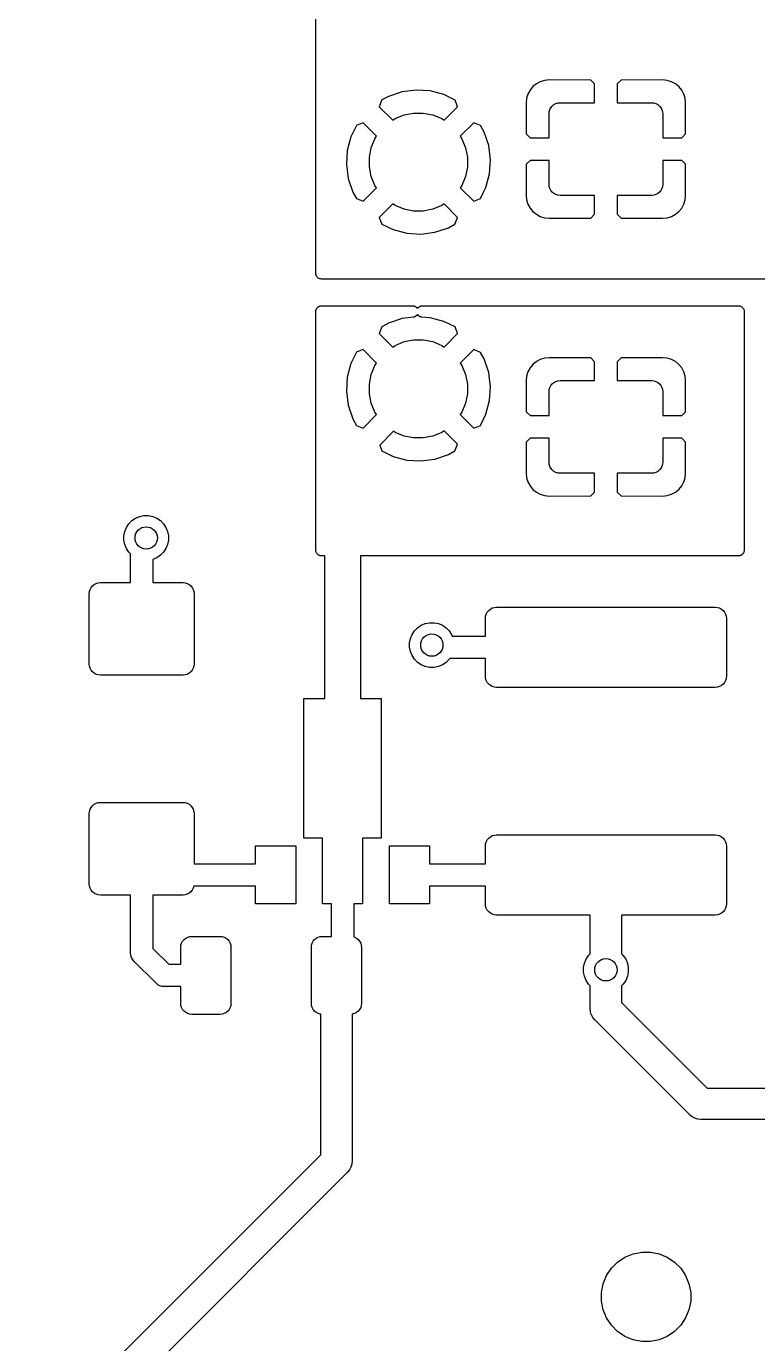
# Model space of a CAD drawing. Extents: x -3.6 to 94.4, y -84.3 to 13.7.
# Drawn here: x -3.49 to 12.9, y -62.25 to -32.74 of the extents above; entities that cross this region are included whole.
import ezdxf

# ---------------------------------------------------------------- set-up
doc = ezdxf.new("R2010")
doc.units = 0
doc.layers.add('BLACK', color=7, linetype='CONTINUOUS')

msp = doc.modelspace()

# ---------------------------------------------------------------- linework, layer by layer
at = {"layer": 'BLACK', "linetype": 'CONTINUOUS'}
for p, q in [((3, -38.273), (3, -22.727)), ((4.93166, -34.2068), (4.62977, -34.3096)), ((5.24565, -34.1651), (4.93166, -34.2068)), ((5.56174, -34.1856), (5.24565, -34.1651)), ((5.86778, -34.2673), (5.56174, -34.1856)), ((7.80057, -34.1664), (7.7534, -34.2547)), ((7.86405, -34.0891), (7.80057, -34.1664)), ((7.9414, -34.0256), (7.86405, -34.0891)), ((8.02966, -33.9784), (7.9414, -34.0256)), ((8.12541, -33.9494), (8.02966, -33.9784)), ((8.23105, -33.9389), (8.12541, -33.9494)), ((9.16148, -33.9418), (8.23105, -33.9389)), ((9.246, -34.0264), (9.16148, -33.9418)), ((9.246, -34.45), (9.246, -34.0264)), ((9.83852, -33.9418), (9.754, -34.0264)), ((9.754, -34.0264), (9.754, -34.45)), ((10.7689, -33.9389), (9.83852, -33.9418)), ((10.8746, -33.9493), (10.7689, -33.9389)), ((10.9703, -33.9784), (10.8746, -33.9493)), ((11.0586, -34.0256), (10.9703, -33.9784)), ((11.1359, -34.0891), (11.0586, -34.0256)), ((11.1994, -34.1664), (11.1359, -34.0891)), ((11.2466, -34.2547), (11.1994, -34.1664)), ((4.48184, -34.3886), (4.4215, -34.5423)), ((4.62977, -34.3096), (4.48184, -34.3886)), ((6.11905, -34.3909), (5.86778, -34.2673)), ((6.16045, -34.4963), (6.11905, -34.3909)), ((6.16048, -34.4964), (6.16045, -34.4963)), ((6.1785, -34.5423), (6.16048, -34.4964)), ((7.72435, -34.3504), (7.71395, -34.456)), ((7.71395, -34.456), (7.71678, -35.1489)), ((7.7534, -34.2547), (7.72435, -34.3504)), ((8.26713, -34.5611), (8.29822, -34.5232)), ((8.29822, -34.5232), (8.33611, -34.4921)), ((8.33611, -34.4921), (8.37933, -34.469)), ((8.37933, -34.469), (8.42623, -34.4548)), ((8.42623, -34.4548), (8.475, -34.45)), ((8.475, -34.45), (9.246, -34.45)), ((9.754, -34.45), (10.525, -34.45)), ((10.525, -34.45), (10.5738, -34.4548)), ((10.5738, -34.4548), (10.6207, -34.469)), ((10.6207, -34.469), (10.6639, -34.4921)), ((10.6639, -34.4921), (10.7018, -34.5232)), ((10.7018, -34.5232), (10.7329, -34.5611)), ((11.2756, -34.3504), (11.2466, -34.2547)), ((11.286, -34.456), (11.2756, -34.3504)), ((11.2832, -35.1489), (11.286, -34.456)), ((4.4215, -34.5423), (4.72228, -34.8431)), ((4.72228, -34.8431), (4.77895, -34.8052)), ((4.77895, -34.8052), (4.97914, -34.7223)), ((4.97914, -34.7223), (5.19166, -34.68)), ((5.19166, -34.68), (5.40834, -34.68)), ((5.40834, -34.68), (5.62086, -34.7223)), ((5.62086, -34.7223), (5.82104, -34.8052)), ((5.82104, -34.8052), (5.87772, -34.8431)), ((5.87772, -34.8431), (6.1785, -34.5423)), ((8.225, -34.7), (8.2298, -34.6512)), ((8.225, -35.2335), (8.225, -34.7)), ((8.2298, -34.6512), (8.24403, -34.6043)), ((8.24403, -34.6043), (8.26713, -34.5611)), ((10.7329, -34.5611), (10.756, -34.6043)), ((10.756, -34.6043), (10.7702, -34.6512)), ((10.7702, -34.6512), (10.775, -34.7)), ((10.775, -34.7), (10.775, -35.2335)), ((3.91089, -34.961), (3.78726, -35.2122)), ((4.06229, -34.9015), (3.91089, -34.961)), ((4.36306, -35.2023), (4.06229, -34.9015)), ((6.53771, -34.9015), (6.23693, -35.2023)), ((6.69138, -34.9618), (6.53771, -34.9015)), ((6.77045, -35.1098), (6.69138, -34.9618)), ((6.87323, -35.4117), (6.77045, -35.1098)), ((3.78726, -35.2122), (3.70556, -35.5183)), ((4.24227, -35.4591), (4.32519, -35.259)), ((4.32519, -35.259), (4.36306, -35.2023)), ((6.23693, -35.2023), (6.27481, -35.259)), ((6.27481, -35.259), (6.35773, -35.4591)), ((6.91487, -35.7257), (6.87323, -35.4117)), ((7.71678, -35.1489), (7.80136, -35.2335)), ((7.80136, -35.2335), (8.225, -35.2335)), ((10.775, -35.2335), (11.1986, -35.2335)), ((11.1986, -35.2335), (11.2832, -35.1489)), ((3.70556, -35.5183), (3.68513, -35.8344)), ((4.2, -35.6717), (4.24227, -35.4591)), ((4.2, -35.8883), (4.2, -35.6717)), ((6.35773, -35.4591), (6.4, -35.6717)), ((6.4, -35.6717), (6.4, -35.8883)), ((3.68513, -35.8344), (3.72676, -36.1483)), ((4.24227, -36.1009), (4.2, -35.8883)), ((6.4, -35.8883), (6.35773, -36.1009)), ((6.89444, -36.0417), (6.91487, -35.7257)), ((7.71678, -35.8261), (7.71395, -36.519)), ((7.80136, -35.7415), (7.71678, -35.8261)), ((8.225, -35.7415), (7.80136, -35.7415)), ((8.225, -36.275), (8.225, -35.7415)), ((10.775, -35.7415), (10.775, -36.275)), ((11.1986, -35.7415), (10.775, -35.7415)), ((11.2832, -35.8261), (11.1986, -35.7415)), ((11.286, -36.519), (11.2832, -35.8261)), ((3.72676, -36.1483), (3.82955, -36.4502)), ((4.32519, -36.301), (4.24227, -36.1009)), ((6.35773, -36.1009), (6.27481, -36.301)), ((6.81274, -36.3478), (6.89444, -36.0417)), ((8.2298, -36.3238), (8.225, -36.275)), ((10.775, -36.275), (10.7702, -36.3238)), ((3.82955, -36.4502), (3.90862, -36.5982)), ((4.06229, -36.6585), (4.36306, -36.3577)), ((4.36306, -36.3577), (4.32519, -36.301)), ((6.27481, -36.301), (6.23693, -36.3577)), ((6.23693, -36.3577), (6.53771, -36.6585)), ((6.68911, -36.599), (6.75313, -36.4689)), ((6.75313, -36.4689), (6.81274, -36.3478)), ((7.71395, -36.519), (7.72435, -36.6246)), ((8.24403, -36.3707), (8.2298, -36.3238)), ((8.26713, -36.4139), (8.24403, -36.3707)), ((8.29822, -36.4518), (8.26713, -36.4139)), ((8.33611, -36.4829), (8.29822, -36.4518)), ((8.37933, -36.506), (8.33611, -36.4829)), ((8.42623, -36.5202), (8.37933, -36.506)), ((8.475, -36.525), (8.42623, -36.5202)), ((9.246, -36.525), (8.475, -36.525)), ((9.246, -36.9486), (9.246, -36.525)), ((10.525, -36.525), (9.754, -36.525)), ((9.754, -36.525), (9.754, -36.9486)), ((10.5738, -36.5202), (10.525, -36.525)), ((10.6207, -36.506), (10.5738, -36.5202)), ((10.6639, -36.4829), (10.6207, -36.506)), ((10.7018, -36.4518), (10.6639, -36.4829)), ((10.7329, -36.4139), (10.7018, -36.4518)), ((10.756, -36.3707), (10.7329, -36.4139)), ((10.7702, -36.3238), (10.756, -36.3707)), ((11.2756, -36.6246), (11.286, -36.519)), ((3.90862, -36.5982), (4.06229, -36.6585)), ((4.72228, -36.7169), (4.4215, -37.0177)), ((4.77895, -36.7548), (4.72228, -36.7169)), ((4.97914, -36.8377), (4.77895, -36.7548)), ((5.19166, -36.88), (4.97914, -36.8377)), ((5.40834, -36.88), (5.19166, -36.88)), ((5.62086, -36.8377), (5.40834, -36.88)), ((5.82104, -36.7548), (5.62086, -36.8377)), ((5.87772, -36.7169), (5.82104, -36.7548)), ((6.1785, -37.0177), (5.87772, -36.7169)), ((6.53771, -36.6585), (6.68911, -36.599)), ((7.72435, -36.6246), (7.7534, -36.7203)), ((7.7534, -36.7203), (7.80057, -36.8086)), ((7.80057, -36.8086), (7.86405, -36.8859)), ((7.86405, -36.8859), (7.9414, -36.9494)), ((11.0586, -36.9494), (11.1359, -36.8859)), ((11.1359, -36.8859), (11.1994, -36.8086)), ((11.1994, -36.8086), (11.2466, -36.7203)), ((11.2466, -36.7203), (11.2756, -36.6246)), ((4.4215, -37.0177), (4.48095, -37.1691)), ((4.48095, -37.1691), (4.73222, -37.2927)), ((5.97023, -37.2505), (6.11815, -37.1714)), ((6.11815, -37.1714), (6.1785, -37.0177)), ((7.9414, -36.9494), (8.02966, -36.9966)), ((8.02966, -36.9966), (8.12541, -37.0256)), ((8.12541, -37.0256), (8.23105, -37.0361)), ((8.23105, -37.0361), (9.16148, -37.0332)), ((9.16148, -37.0332), (9.246, -36.9486)), ((9.754, -36.9486), (9.83852, -37.0332)), ((9.83852, -37.0332), (10.7689, -37.0361)), ((10.7689, -37.0361), (10.8746, -37.0256)), ((10.8746, -37.0256), (10.9703, -36.9966)), ((10.9703, -36.9966), (11.0586, -36.9494)), ((4.73222, -37.2927), (5.03826, -37.3744)), ((5.03826, -37.3744), (5.35435, -37.3949)), ((5.35435, -37.3949), (5.66834, -37.3532)), ((5.66834, -37.3532), (5.97023, -37.2505)), ((3.00117, -38.2849), (3, -38.273)), ((3.00225, -38.2968), (3.00117, -38.2849)), ((3.00237, -38.2972), (3.00225, -38.2968)), ((3.00242, -38.2977), (3.00237, -38.2972)), ((3.00588, -38.3091), (3.00242, -38.2977)), ((3.00925, -38.3206), (3.00588, -38.3091)), ((3.00945, -38.321), (3.00925, -38.3206)), ((3.00958, -38.3214), (3.00945, -38.321)), ((3.01519, -38.3319), (3.00958, -38.3214)), ((3.02073, -38.3425), (3.01519, -38.3319)), ((3.02101, -38.3429), (3.02073, -38.3425)), ((3.02122, -38.3433), (3.02101, -38.3429)), ((3.02877, -38.3525), (3.02122, -38.3433)), ((3.03626, -38.3619), (3.02877, -38.3525)), ((3.0366, -38.3621), (3.03626, -38.3619)), ((3.03688, -38.3625), (3.0366, -38.3621)), ((3.04611, -38.3701), (3.03688, -38.3625)), ((3.05525, -38.3778), (3.04611, -38.3701)), ((3.05564, -38.378), (3.05525, -38.3778)), ((3.05598, -38.3783), (3.05564, -38.378)), ((3.06651, -38.384), (3.05598, -38.3783)), ((3.07697, -38.3897), (3.06651, -38.384)), ((3.07739, -38.3899), (3.07697, -38.3897)), ((3.07779, -38.3901), (3.07739, -38.3899)), ((3.0892, -38.3936), (3.07779, -38.3901)), ((3.10059, -38.3972), (3.0892, -38.3936)), ((3.10104, -38.3973), (3.10059, -38.3972)), ((3.10146, -38.3974), (3.10104, -38.3973)), ((3.11331, -38.3987), (3.10146, -38.3974)), ((3.12523, -38.4), (3.11331, -38.3987)), ((3.12608, -38.4), (3.12523, -38.4)), ((3.12611, -38.4), (3.12608, -38.4)), ((3.12614, -38.4), (3.12611, -38.4)), ((3.127, -38.4), (3.12614, -38.4)), ((23.273, -38.4), (3.127, -38.4)), ((3.00001, -39.1261), (3, -39.1261)), ((3, -39.1261), (3.00001, -39.1261)), ((3, -39.127), (3.00001, -39.1261)), ((3, -44.473), (3, -39.127)), ((3.00001, -39.1252), (3.00135, -39.1133)), ((3.00001, -39.1261), (3.00001, -39.1252)), ((3.00135, -39.1133), (3.00259, -39.1015)), ((3.00259, -39.1015), (3.00272, -39.101)), ((3.00272, -39.101), (3.00277, -39.1006)), ((3.00277, -39.1006), (3.00639, -39.0892)), ((3.00639, -39.0892), (3.00992, -39.0778)), ((3.00992, -39.0778), (3.01014, -39.0774)), ((3.01014, -39.0774), (3.01027, -39.077)), ((3.01027, -39.077), (3.01602, -39.0665)), ((3.01602, -39.0665), (3.02171, -39.056)), ((3.02171, -39.056), (3.022, -39.0556)), ((3.022, -39.0556), (3.02221, -39.0552)), ((3.02221, -39.0552), (3.02988, -39.0461)), ((3.02988, -39.0461), (3.03751, -39.0369)), ((3.03751, -39.0369), (3.03786, -39.0366)), ((3.03786, -39.0366), (3.03814, -39.0363)), ((3.03814, -39.0363), (3.04745, -39.0288)), ((3.04745, -39.0288), (3.05672, -39.0212)), ((3.05672, -39.0212), (3.05711, -39.021)), ((3.05711, -39.021), (3.05746, -39.0207)), ((3.05746, -39.0207), (3.06805, -39.0152)), ((3.06805, -39.0152), (3.0786, -39.0096)), ((3.0786, -39.0096), (3.07903, -39.0095)), ((3.07903, -39.0095), (3.07943, -39.0092)), ((3.07943, -39.0092), (3.09086, -39.0059)), ((3.09086, -39.0059), (3.10233, -39.0024)), ((3.10233, -39.0024), (3.10278, -39.0024)), ((3.10278, -39.0024), (3.1032, -39.0022)), ((3.1032, -39.0022), (3.11509, -39.0012)), ((3.11509, -39.0012), (3.127, -39)), ((3.127, -39), (5.1704, -39)), ((5.1704, -39), (5.17217, -39)), ((5.17217, -39), (5.17619, -39.0005)), ((5.17619, -39.0005), (5.18024, -39.0004)), ((5.18024, -39.0004), (5.18849, -39.0018)), ((5.18849, -39.0018), (5.1968, -39.0028)), ((5.20308, -39.2492), (5.19506, -39.2516)), ((5.1968, -39.0028), (5.20066, -39.004)), ((5.20066, -39.004), (5.20465, -39.0047)), ((5.21122, -39.2473), (5.20308, -39.2492)), ((5.20465, -39.0047), (5.21245, -39.0077)), ((5.21491, -39.2456), (5.21122, -39.2473)), ((5.21245, -39.0077), (5.22043, -39.0103)), ((5.21879, -39.2444), (5.21491, -39.2456)), ((5.22619, -39.2405), (5.21879, -39.2444)), ((5.22043, -39.0103), (5.22397, -39.0122)), ((5.22397, -39.0122), (5.22775, -39.0137)), ((5.2338, -39.237), (5.22619, -39.2405)), ((5.22775, -39.0137), (5.23482, -39.0182)), ((5.2371, -39.2347), (5.2338, -39.237)), ((5.23482, -39.0182), (5.24215, -39.0222)), ((5.24068, -39.2328), (5.2371, -39.2347)), ((5.24716, -39.2275), (5.24068, -39.2328)), ((5.24215, -39.0222), (5.24525, -39.0248)), ((5.24525, -39.0248), (5.24867, -39.027)), ((5.25397, -39.2226), (5.24716, -39.2275)), ((5.24867, -39.027), (5.25472, -39.0328)), ((5.25675, -39.2197), (5.25397, -39.2226)), ((5.25472, -39.0328), (5.26113, -39.0381)), ((5.25988, -39.2171), (5.25675, -39.2197)), ((5.26522, -39.2107), (5.25988, -39.2171)), ((5.26113, -39.0381), (5.26367, -39.0413)), ((5.26367, -39.0413), (5.2666, -39.0441)), ((5.27095, -39.2046), (5.26522, -39.2107)), ((5.2666, -39.0441), (5.27142, -39.0509)), ((5.2731, -39.2011), (5.27095, -39.2046)), ((5.27142, -39.0509), (5.27666, -39.0575)), ((5.27568, -39.198), (5.2731, -39.2011)), ((5.2786, -39.1926), (5.27568, -39.198)), ((5.27666, -39.0575), (5.27854, -39.061)), ((5.27854, -39.061), (5.27876, -39.0614)), ((5.27879, -39.1929), (5.2786, -39.1926)), ((5.27876, -39.0614), (5.28167, -39.056)), ((5.28069, -39.1965), (5.27879, -39.1929)), ((5.2859, -39.203), (5.28069, -39.1965)), ((5.28167, -39.056), (5.28429, -39.0528)), ((5.28429, -39.0528), (5.28647, -39.0493)), ((5.29068, -39.2098), (5.2859, -39.203)), ((5.28647, -39.0493), (5.29217, -39.0433)), ((5.29364, -39.2127), (5.29068, -39.2098)), ((5.29217, -39.0433), (5.29747, -39.0369)), ((5.29622, -39.2159), (5.29364, -39.2127)), ((5.30259, -39.2212), (5.29622, -39.2159)), ((5.29747, -39.0369), (5.30065, -39.0343)), ((5.30065, -39.0343), (5.30347, -39.0313)), ((5.3086, -39.2269), (5.30259, -39.2212)), ((5.30347, -39.0313), (5.31023, -39.0265)), ((5.31206, -39.2291), (5.3086, -39.2269)), ((5.31023, -39.0265), (5.31668, -39.0212)), ((5.31521, -39.2318), (5.31206, -39.2291)), ((5.32249, -39.2358), (5.31521, -39.2318)), ((5.31668, -39.0212), (5.3203, -39.0193)), ((5.3203, -39.0193), (5.32365, -39.0169)), ((5.3295, -39.2403), (5.32249, -39.2358)), ((5.32365, -39.0169), (5.33122, -39.0135)), ((5.33333, -39.2418), (5.3295, -39.2403)), ((5.33122, -39.0135), (5.33856, -39.0096)), ((5.33693, -39.2437), (5.33333, -39.2418)), ((5.34484, -39.2462), (5.33693, -39.2437)), ((5.33856, -39.0096), (5.34249, -39.0084)), ((5.34249, -39.0084), (5.34624, -39.0067)), ((5.3526, -39.2493), (5.34484, -39.2462)), ((5.34624, -39.0067), (5.35433, -39.0048)), ((5.35664, -39.25), (5.3526, -39.2493)), ((5.35433, -39.0048), (5.36229, -39.0024)), ((5.36055, -39.2512), (5.35664, -39.25)), ((5.36229, -39.0024), (5.36638, -39.002)), ((5.36638, -39.002), (5.37038, -39.0011)), ((5.37038, -39.0011), (5.37868, -39.0008)), ((5.37868, -39.0008), (5.38696, -39)), ((5.38696, -39), (12.473, -39)), ((12.473, -39), (12.4739, -39)), ((12.4739, -39), (12.4739, -39)), ((12.4739, -39), (12.4739, -39)), ((12.4739, -39), (12.4748, -39)), ((12.4748, -39), (12.4867, -39.0013)), ((12.4867, -39.0013), (12.4985, -39.0026)), ((12.4985, -39.0026), (12.499, -39.0027)), ((12.499, -39.0027), (12.4994, -39.0028)), ((12.4994, -39.0028), (12.5108, -39.0064)), ((12.5108, -39.0064), (12.5222, -39.0099)), ((12.5222, -39.0099), (12.5226, -39.0101)), ((12.5226, -39.0101), (12.523, -39.0103)), ((12.523, -39.0103), (12.5335, -39.016)), ((12.5335, -39.016), (12.544, -39.0217)), ((12.544, -39.0217), (12.5444, -39.022)), ((12.5444, -39.022), (12.5448, -39.0222)), ((12.5448, -39.0222), (12.5539, -39.0299)), ((12.5539, -39.0299), (12.5631, -39.0375)), ((12.5631, -39.0375), (12.5634, -39.0379)), ((12.5634, -39.0379), (12.5637, -39.0381)), ((12.5637, -39.0381), (12.5712, -39.0475)), ((12.5712, -39.0475), (12.5788, -39.0567)), ((12.5788, -39.0567), (12.579, -39.0571)), ((12.579, -39.0571), (12.5793, -39.0575)), ((12.5793, -39.0575), (12.5848, -39.0681)), ((12.5848, -39.0681), (12.5904, -39.0786)), ((12.5904, -39.0786), (12.5905, -39.079)), ((12.5905, -39.079), (12.5908, -39.0794)), ((12.5908, -39.0794), (12.5941, -39.0909)), ((12.5941, -39.0909), (12.5976, -39.1023)), ((12.5976, -39.1023), (12.5976, -39.1028)), ((12.5976, -39.1028), (12.5977, -39.1032)), ((12.5977, -39.1032), (12.5988, -39.1151)), ((12.5988, -39.1151), (12.6, -39.127)), ((12.6, -39.127), (12.6, -44.473)), ((4.48184, -39.4686), (4.4215, -39.6223)), ((4.62977, -39.3896), (4.48184, -39.4686)), ((4.93166, -39.2868), (4.62977, -39.3896)), ((5.18709, -39.2529), (4.93166, -39.2868)), ((5.19103, -39.252), (5.18709, -39.2529)), ((5.19506, -39.2516), (5.19103, -39.252)), ((5.36882, -39.2522), (5.36055, -39.2512)), ((5.377, -39.2536), (5.36882, -39.2522)), ((5.37877, -39.2537), (5.377, -39.2536)), ((5.56174, -39.2656), (5.37877, -39.2537)), ((5.86778, -39.3473), (5.56174, -39.2656)), ((6.11905, -39.4709), (5.86778, -39.3473)), ((6.1785, -39.6223), (6.11905, -39.4709)), ((4.4215, -39.6223), (4.72228, -39.9231)), ((4.77895, -39.8852), (4.97914, -39.8023)), ((4.97914, -39.8023), (5.19166, -39.76)), ((5.19166, -39.76), (5.40834, -39.76)), ((5.40834, -39.76), (5.62086, -39.8023)), ((5.62086, -39.8023), (5.82104, -39.8852)), ((5.87772, -39.9231), (6.1785, -39.6223)), ((3.91089, -40.041), (3.78726, -40.2922)), ((4.06229, -39.9815), (3.91089, -40.041)), ((4.36306, -40.2823), (4.06229, -39.9815)), ((4.72228, -39.9231), (4.77895, -39.8852)), ((5.82104, -39.8852), (5.87772, -39.9231)), ((6.53771, -39.9815), (6.23693, -40.2823)), ((6.69138, -40.0418), (6.53771, -39.9815)), ((6.77045, -40.1898), (6.69138, -40.0418)), ((3.78726, -40.2922), (3.70556, -40.5983)), ((4.24227, -40.5391), (4.32519, -40.339)), ((4.32519, -40.339), (4.36306, -40.2823)), ((6.23693, -40.2823), (6.27481, -40.339)), ((6.27481, -40.339), (6.35773, -40.5391)), ((6.87323, -40.4917), (6.77045, -40.1898)), ((7.80057, -40.3914), (7.7534, -40.4797)), ((7.86405, -40.3141), (7.80057, -40.3914)), ((7.9414, -40.2506), (7.86405, -40.3141)), ((8.02966, -40.2034), (7.9414, -40.2506)), ((8.12541, -40.1744), (8.02966, -40.2034)), ((8.23105, -40.1639), (8.12541, -40.1744)), ((9.16148, -40.1668), (8.23105, -40.1639)), ((9.246, -40.2514), (9.16148, -40.1668)), ((9.246, -40.675), (9.246, -40.2514)), ((9.83852, -40.1668), (9.754, -40.2514)), ((9.754, -40.2514), (9.754, -40.675)), ((10.7689, -40.1639), (9.83852, -40.1668)), ((10.8746, -40.1743), (10.7689, -40.1639)), ((10.9703, -40.2034), (10.8746, -40.1743)), ((11.0586, -40.2506), (10.9703, -40.2034)), ((11.1359, -40.3141), (11.0586, -40.2506)), ((11.1994, -40.3914), (11.1359, -40.3141)), ((11.2466, -40.4797), (11.1994, -40.3914)), ((3.70556, -40.5983), (3.68513, -40.9143)), ((4.2, -40.7517), (4.24227, -40.5391)), ((6.35773, -40.5391), (6.4, -40.7517)), ((6.89976, -40.6917), (6.87323, -40.4917)), ((6.91487, -40.8056), (6.89976, -40.6917)), ((7.72435, -40.5754), (7.71395, -40.681)), ((7.71395, -40.681), (7.71678, -41.3739)), ((7.7534, -40.4797), (7.72435, -40.5754)), ((8.29822, -40.7482), (8.33611, -40.7171)), ((8.33611, -40.7171), (8.37933, -40.694)), ((8.37933, -40.694), (8.42623, -40.6798)), ((8.42623, -40.6798), (8.475, -40.675)), ((8.475, -40.675), (9.246, -40.675)), ((9.754, -40.675), (10.525, -40.675)), ((10.525, -40.675), (10.5738, -40.6798)), ((10.5738, -40.6798), (10.6207, -40.694)), ((10.6207, -40.694), (10.6639, -40.7171)), ((10.6639, -40.7171), (10.7018, -40.7482)), ((11.2756, -40.5754), (11.2466, -40.4797)), ((11.286, -40.681), (11.2756, -40.5754)), ((11.2832, -41.3739), (11.286, -40.681)), ((3.68513, -40.9143), (3.72676, -41.2283)), ((4.2, -40.9683), (4.2, -40.7517)), ((4.24227, -41.1809), (4.2, -40.9683)), ((6.4, -40.9683), (6.35773, -41.1809)), ((6.4, -40.7517), (6.4, -40.9683)), ((6.89444, -41.1217), (6.91487, -40.8056)), ((8.225, -40.925), (8.2298, -40.8762)), ((8.225, -41.4585), (8.225, -40.925)), ((8.2298, -40.8762), (8.24403, -40.8293)), ((8.24403, -40.8293), (8.26713, -40.7861)), ((8.26713, -40.7861), (8.29822, -40.7482)), ((10.7018, -40.7482), (10.7329, -40.7861)), ((10.7329, -40.7861), (10.756, -40.8293)), ((10.756, -40.8293), (10.7702, -40.8762)), ((10.7702, -40.8762), (10.775, -40.925)), ((10.775, -40.925), (10.775, -41.4585)), ((3.72676, -41.2283), (3.82955, -41.5302)), ((4.32519, -41.381), (4.24227, -41.1809)), ((6.35773, -41.1809), (6.27481, -41.381)), ((6.81274, -41.4278), (6.89444, -41.1217)), ((3.82955, -41.5302), (3.90862, -41.6782)), ((4.06229, -41.7385), (4.36306, -41.4377)), ((4.36306, -41.4377), (4.32519, -41.381)), ((6.27481, -41.381), (6.23693, -41.4377)), ((6.23693, -41.4377), (6.53771, -41.7385)), ((6.68911, -41.679), (6.81274, -41.4278)), ((7.71678, -41.3739), (7.80136, -41.4585)), ((7.80136, -41.4585), (8.225, -41.4585)), ((10.775, -41.4585), (11.1986, -41.4585)), ((11.1986, -41.4585), (11.2832, -41.3739)), ((3.90862, -41.6782), (4.06229, -41.7385)), ((4.74286, -41.8107), (4.43119, -42.1224)), ((4.77895, -41.8348), (4.74286, -41.8107)), ((4.97914, -41.9177), (4.77895, -41.8348)), ((5.82104, -41.8348), (5.62086, -41.9177)), ((5.87772, -41.7969), (5.82104, -41.8348)), ((6.1785, -42.0977), (5.87772, -41.7969)), ((6.53771, -41.7385), (6.68911, -41.679)), ((4.43119, -42.1224), (4.48095, -42.2491)), ((5.19166, -41.96), (4.97914, -41.9177)), ((5.40834, -41.96), (5.19166, -41.96)), ((5.62086, -41.9177), (5.40834, -41.96)), ((6.11815, -42.2514), (6.1785, -42.0977)), ((7.71678, -42.0511), (7.71395, -42.744)), ((7.80136, -41.9665), (7.71678, -42.0511)), ((8.225, -41.9665), (7.80136, -41.9665)), ((8.225, -42.5), (8.225, -41.9665)), ((10.775, -41.9665), (10.775, -42.5)), ((11.1986, -41.9665), (10.775, -41.9665)), ((11.2832, -42.0511), (11.1986, -41.9665)), ((11.286, -42.744), (11.2832, -42.0511)), ((4.48095, -42.2491), (4.73222, -42.3727)), ((4.73222, -42.3727), (5.03826, -42.4544)), ((5.03826, -42.4544), (5.35435, -42.4749)), ((5.35435, -42.4749), (5.66834, -42.4332)), ((5.66834, -42.4332), (5.97023, -42.3304)), ((5.97023, -42.3304), (6.11815, -42.2514)), ((7.71395, -42.744), (7.72435, -42.8496)), ((8.2298, -42.5488), (8.225, -42.5)), ((8.24403, -42.5957), (8.2298, -42.5488)), ((8.26713, -42.6389), (8.24403, -42.5957)), ((8.29822, -42.6768), (8.26713, -42.6389)), ((8.33611, -42.7079), (8.29822, -42.6768)), ((8.37933, -42.731), (8.33611, -42.7079)), ((8.42623, -42.7452), (8.37933, -42.731)), ((8.475, -42.75), (8.42623, -42.7452)), ((9.246, -42.75), (8.475, -42.75)), ((9.246, -43.1736), (9.246, -42.75)), ((10.525, -42.75), (9.754, -42.75)), ((9.754, -42.75), (9.754, -43.1736)), ((10.5738, -42.7452), (10.525, -42.75)), ((10.6207, -42.731), (10.5738, -42.7452)), ((10.6639, -42.7079), (10.6207, -42.731)), ((10.7018, -42.6768), (10.6639, -42.7079)), ((10.7329, -42.6389), (10.7018, -42.6768)), ((10.756, -42.5957), (10.7329, -42.6389)), ((10.7702, -42.5488), (10.756, -42.5957)), ((10.775, -42.5), (10.7702, -42.5488)), ((11.2756, -42.8496), (11.286, -42.744)), ((7.72435, -42.8496), (7.7534, -42.9453)), ((7.7534, -42.9453), (7.80057, -43.0336)), ((7.80057, -43.0336), (7.86405, -43.1109)), ((11.1359, -43.1109), (11.1994, -43.0336)), ((11.1994, -43.0336), (11.2466, -42.9453)), ((11.2466, -42.9453), (11.2756, -42.8496)), ((7.86405, -43.1109), (7.9414, -43.1744)), ((7.9414, -43.1744), (8.02966, -43.2216)), ((8.02966, -43.2216), (8.12541, -43.2506)), ((8.12541, -43.2506), (8.23105, -43.2611)), ((8.23105, -43.2611), (9.16148, -43.2582)), ((9.16148, -43.2582), (9.246, -43.1736)), ((9.754, -43.1736), (9.83852, -43.2582)), ((9.83852, -43.2582), (10.7689, -43.2611)), ((10.7689, -43.2611), (10.8746, -43.2507)), ((10.8746, -43.2507), (10.9703, -43.2216)), ((10.9703, -43.2216), (11.0586, -43.1744)), ((11.0586, -43.1744), (11.1359, -43.1109)), ((-1.28078, -44.0542), (-1.24309, -43.9632)), ((-1.24309, -43.9632), (-1.18837, -43.8813)), ((-1.18837, -43.8813), (-1.11873, -43.8116)), ((-1.11873, -43.8116), (-1.03684, -43.7569)), ((-1.03684, -43.7569), (-0.94585, -43.7192)), ((-0.94585, -43.7192), (-0.84925, -43.7)), ((-0.84925, -43.7), (-0.75075, -43.7)), ((-0.75075, -43.7), (-0.65416, -43.7192)), ((-0.65416, -43.7192), (-0.56316, -43.7569)), ((-0.56316, -43.7569), (-0.48127, -43.8116)), ((-0.48127, -43.8116), (-0.41163, -43.8813)), ((-0.41163, -43.8813), (-0.35691, -43.9632)), ((-0.35691, -43.9632), (-0.31922, -44.0542)), ((-1.3, -44.1508), (-1.28078, -44.0542)), ((-1.3, -44.2492), (-1.3, -44.1508)), ((-1.28078, -44.3458), (-1.3, -44.2492)), ((-0.31922, -44.0542), (-0.3, -44.1508)), ((-0.3, -44.2492), (-0.31922, -44.3458)), ((-0.3, -44.1508), (-0.3, -44.2492)), ((-1.24309, -44.4368), (-1.28078, -44.3458)), ((-1.18837, -44.5187), (-1.24309, -44.4368)), ((-1.15, -44.5571), (-1.18837, -44.5187)), ((-1.15, -45.2), (-1.15, -44.5571)), ((-0.41163, -44.5187), (-0.48127, -44.5884)), ((-0.35691, -44.4368), (-0.41163, -44.5187)), ((-0.31922, -44.3458), (-0.35691, -44.4368)), ((3.00117, -44.4849), (3, -44.473)), ((3.00225, -44.4968), (3.00117, -44.4849)), ((3.00237, -44.4972), (3.00225, -44.4968)), ((3.00242, -44.4977), (3.00237, -44.4972)), ((3.00588, -44.5091), (3.00242, -44.4977)), ((3.00925, -44.5206), (3.00588, -44.5091)), ((3.00945, -44.521), (3.00925, -44.5206)), ((3.00958, -44.5214), (3.00945, -44.521)), ((3.01519, -44.5319), (3.00958, -44.5214)), ((3.02073, -44.5425), (3.01519, -44.5319)), ((3.02101, -44.5429), (3.02073, -44.5425)), ((3.02122, -44.5433), (3.02101, -44.5429)), ((3.02877, -44.5525), (3.02122, -44.5433)), ((3.03626, -44.5619), (3.02877, -44.5525)), ((3.0366, -44.5621), (3.03626, -44.5619)), ((12.5701, -44.5539), (12.5625, -44.5631)), ((12.5778, -44.5448), (12.5701, -44.5539)), ((12.578, -44.5444), (12.5778, -44.5448)), ((12.5783, -44.544), (12.578, -44.5444)), ((12.584, -44.5335), (12.5783, -44.544)), ((12.5897, -44.523), (12.584, -44.5335)), ((12.5899, -44.5226), (12.5897, -44.523)), ((12.5901, -44.5222), (12.5899, -44.5226)), ((12.5936, -44.5108), (12.5901, -44.5222)), ((12.5972, -44.4994), (12.5936, -44.5108)), ((12.5973, -44.499), (12.5972, -44.4994)), ((12.5974, -44.4985), (12.5973, -44.499)), ((12.5987, -44.4867), (12.5974, -44.4985)), ((12.6, -44.4748), (12.5987, -44.4867)), ((12.6, -44.473), (12.6, -44.4739)), ((12.6, -44.4739), (12.6, -44.4739)), ((12.6, -44.4739), (12.6, -44.4739)), ((12.6, -44.4739), (12.6, -44.4748)), ((-0.56316, -44.6431), (-0.65, -44.6791)), ((-0.65, -44.6791), (-0.65, -45.2)), ((-0.48127, -44.5884), (-0.56316, -44.6431)), ((3.03688, -44.5625), (3.0366, -44.5621)), ((3.04611, -44.5701), (3.03688, -44.5625)), ((3.05525, -44.5778), (3.04611, -44.5701)), ((3.05564, -44.578), (3.05525, -44.5778)), ((3.05598, -44.5783), (3.05564, -44.578)), ((3.06651, -44.584), (3.05598, -44.5783)), ((3.07697, -44.5897), (3.06651, -44.584)), ((3.07739, -44.5899), (3.07697, -44.5897)), ((3.07779, -44.5901), (3.07739, -44.5899)), ((3.0892, -44.5936), (3.07779, -44.5901)), ((3.10059, -44.5972), (3.0892, -44.5936)), ((3.10104, -44.5973), (3.10059, -44.5972)), ((3.10146, -44.5974), (3.10104, -44.5973)), ((3.11331, -44.5987), (3.10146, -44.5974)), ((3.12523, -44.6), (3.11331, -44.5987)), ((3.12608, -44.6), (3.12523, -44.6)), ((3.12611, -44.6), (3.12608, -44.6)), ((3.12614, -44.6), (3.12611, -44.6)), ((3.127, -44.6), (3.12614, -44.6)), ((3.2, -44.6), (3.127, -44.6)), ((3.2, -47.8), (3.2, -44.6)), ((12.473, -44.6), (4, -44.6)), ((4, -44.6), (4, -47.8)), ((12.4849, -44.5988), (12.473, -44.6)), ((12.4968, -44.5977), (12.4849, -44.5988)), ((12.4972, -44.5976), (12.4968, -44.5977)), ((12.4977, -44.5976), (12.4972, -44.5976)), ((12.5091, -44.5941), (12.4977, -44.5976)), ((12.5206, -44.5908), (12.5091, -44.5941)), ((12.521, -44.5905), (12.5206, -44.5908)), ((12.5214, -44.5904), (12.521, -44.5905)), ((12.5319, -44.5848), (12.5214, -44.5904)), ((12.5425, -44.5793), (12.5319, -44.5848)), ((12.5429, -44.579), (12.5425, -44.5793)), ((12.5433, -44.5788), (12.5429, -44.579)), ((12.5525, -44.5712), (12.5433, -44.5788)), ((12.5619, -44.5637), (12.5525, -44.5712)), ((12.5621, -44.5634), (12.5619, -44.5637)), ((12.5625, -44.5631), (12.5621, -44.5634)), ((-2.075, -45.45), (-2.0702, -45.4012)), ((-2.0702, -45.4012), (-2.05597, -45.3543)), ((-2.05597, -45.3543), (-2.03287, -45.3111)), ((-2.03287, -45.3111), (-2.00178, -45.2732)), ((-2.00178, -45.2732), (-1.96389, -45.2421)), ((-1.96389, -45.2421), (-1.92067, -45.219)), ((-1.92067, -45.219), (-1.87377, -45.2048)), ((-1.87377, -45.2048), (-1.825, -45.2)), ((-1.825, -45.2), (-1.15, -45.2)), ((-0.65, -45.2), (0.025, -45.2)), ((0.025, -45.2), (0.07377, -45.2048)), ((0.07377, -45.2048), (0.12067, -45.219)), ((0.12067, -45.219), (0.16389, -45.2421)), ((0.16389, -45.2421), (0.20178, -45.2732)), ((0.20178, -45.2732), (0.23287, -45.3111)), ((0.23287, -45.3111), (0.25597, -45.3543)), ((0.25597, -45.3543), (0.2702, -45.4012)), ((0.2702, -45.4012), (0.275, -45.45)), ((-2.075, -47.025), (-2.075, -45.45)), ((0.275, -45.45), (0.275, -47.025)), ((6.8, -46), (6.8048, -45.9512)), ((6.8, -46.4), (6.8, -46)), ((6.8048, -45.9512), (6.81903, -45.9043)), ((6.81903, -45.9043), (6.84213, -45.8611)), ((6.84213, -45.8611), (6.87322, -45.8232)), ((6.87322, -45.8232), (6.91111, -45.7921)), ((6.91111, -45.7921), (6.95433, -45.769)), ((6.95433, -45.769), (7.00123, -45.7548)), ((7.00123, -45.7548), (7.05, -45.75)), ((7.05, -45.75), (11.95, -45.75)), ((11.95, -45.75), (11.9988, -45.7548)), ((11.9988, -45.7548), (12.0457, -45.769)), ((12.0457, -45.769), (12.0889, -45.7921)), ((12.0889, -45.7921), (12.1268, -45.8232)), ((12.1268, -45.8232), (12.1579, -45.8611)), ((12.1579, -45.8611), (12.181, -45.9043)), ((12.181, -45.9043), (12.1952, -45.9512)), ((12.1952, -45.9512), (12.2, -46)), ((12.2, -46), (12.2, -47.3)), ((5.15691, -46.3632), (5.21162, -46.2813)), ((5.21162, -46.2813), (5.28127, -46.2116)), ((5.28127, -46.2116), (5.36316, -46.1569)), ((5.36316, -46.1569), (5.45416, -46.1192)), ((5.45416, -46.1192), (5.55075, -46.1)), ((5.55075, -46.1), (5.64925, -46.1)), ((5.64925, -46.1), (5.74585, -46.1192)), ((5.74585, -46.1192), (5.83684, -46.1569)), ((5.83684, -46.1569), (5.91873, -46.2116)), ((5.91873, -46.2116), (5.98837, -46.2813)), ((5.98837, -46.2813), (6.04309, -46.3632)), ((5.1, -46.5508), (5.11921, -46.4542)), ((5.1, -46.6492), (5.1, -46.5508)), ((5.11921, -46.4542), (5.15691, -46.3632)), ((6.04309, -46.3632), (6.05835, -46.4)), ((6.05835, -46.4), (6.8, -46.4)), ((5.11921, -46.7458), (5.1, -46.6492)), ((5.15691, -46.8368), (5.11921, -46.7458)), ((5.21162, -46.9187), (5.15691, -46.8368)), ((5.28127, -46.9884), (5.21162, -46.9187)), ((5.98837, -46.9187), (5.91873, -46.9884)), ((6.00089, -46.9), (5.98837, -46.9187)), ((6.8, -46.9), (6.00089, -46.9)), ((6.8, -47.3), (6.8, -46.9)), ((-2.0702, -47.0738), (-2.075, -47.025)), ((-2.05597, -47.1207), (-2.0702, -47.0738)), ((-2.03287, -47.1639), (-2.05597, -47.1207)), ((-2.00178, -47.2018), (-2.03287, -47.1639)), ((-1.96389, -47.2329), (-2.00178, -47.2018)), ((0.20178, -47.2018), (0.16389, -47.2329)), ((0.23287, -47.1639), (0.20178, -47.2018)), ((0.25597, -47.1207), (0.23287, -47.1639)), ((0.2702, -47.0738), (0.25597, -47.1207)), ((0.275, -47.025), (0.2702, -47.0738)), ((5.36316, -47.0431), (5.28127, -46.9884)), ((5.45416, -47.0808), (5.36316, -47.0431)), ((5.55075, -47.1), (5.45416, -47.0808)), ((5.64925, -47.1), (5.55075, -47.1)), ((5.74585, -47.0808), (5.64925, -47.1)), ((5.83684, -47.0431), (5.74585, -47.0808)), ((5.91873, -46.9884), (5.83684, -47.0431)), ((-1.92067, -47.256), (-1.96389, -47.2329)), ((-1.87377, -47.2702), (-1.92067, -47.256)), ((-1.825, -47.275), (-1.87377, -47.2702)), ((0.025, -47.275), (-1.825, -47.275)), ((0.07377, -47.2702), (0.025, -47.275)), ((0.12067, -47.256), (0.07377, -47.2702)), ((0.16389, -47.2329), (0.12067, -47.256)), ((6.8048, -47.3488), (6.8, -47.3)), ((6.81903, -47.3957), (6.8048, -47.3488)), ((6.84213, -47.4389), (6.81903, -47.3957)), ((6.87322, -47.4768), (6.84213, -47.4389)), ((6.91111, -47.5079), (6.87322, -47.4768)), ((6.95433, -47.531), (6.91111, -47.5079)), ((12.0889, -47.5079), (12.0457, -47.531)), ((12.1268, -47.4768), (12.0889, -47.5079)), ((12.1579, -47.4389), (12.1268, -47.4768)), ((12.181, -47.3957), (12.1579, -47.4389)), ((12.1952, -47.3488), (12.181, -47.3957)), ((12.2, -47.3), (12.1952, -47.3488)), ((2.7335, -50.925), (2.7335, -47.8)), ((2.7335, -47.8), (3.2, -47.8)), ((4, -47.8), (4.4665, -47.8)), ((4.4665, -47.8), (4.4665, -50.925)), ((7.00123, -47.5452), (6.95433, -47.531)), ((7.05, -47.55), (7.00123, -47.5452)), ((11.95, -47.55), (7.05, -47.55)), ((11.9988, -47.5452), (11.95, -47.55)), ((12.0457, -47.531), (11.9988, -47.5452)), ((-2.00178, -50.1982), (-1.96389, -50.1671)), ((-1.96389, -50.1671), (-1.92067, -50.144)), ((-1.92067, -50.144), (-1.87377, -50.1298)), ((-1.87377, -50.1298), (-1.825, -50.125)), ((-1.825, -50.125), (0.025, -50.125)), ((0.025, -50.125), (0.07377, -50.1298)), ((0.07377, -50.1298), (0.12067, -50.144)), ((0.12067, -50.144), (0.16389, -50.1671)), ((0.16389, -50.1671), (0.20178, -50.1982)), ((-2.075, -50.375), (-2.0702, -50.3262)), ((-2.075, -51.95), (-2.075, -50.375)), ((-2.0702, -50.3262), (-2.05597, -50.2793)), ((-2.05597, -50.2793), (-2.03287, -50.2361)), ((-2.03287, -50.2361), (-2.00178, -50.1982)), ((0.20178, -50.1982), (0.23287, -50.2361)), ((0.23287, -50.2361), (0.25597, -50.2793)), ((0.25597, -50.2793), (0.2702, -50.3262)), ((0.2702, -50.3262), (0.275, -50.375)), ((0.275, -50.375), (0.275, -51.5)), ((3.15, -50.925), (2.7335, -50.925)), ((3.15, -52.4), (3.15, -50.925)), ((4.4665, -50.925), (4.05, -50.925)), ((4.05, -50.925), (4.05, -52.4)), ((6.8, -51.1), (6.8048, -51.0512)), ((6.8048, -51.0512), (6.81903, -51.0043)), ((6.81903, -51.0043), (6.84213, -50.9611)), ((6.84213, -50.9611), (6.87322, -50.9232)), ((6.87322, -50.9232), (6.91111, -50.8921)), ((6.91111, -50.8921), (6.95433, -50.869)), ((6.95433, -50.869), (7.00123, -50.8548)), ((7.00123, -50.8548), (7.05, -50.85)), ((7.05, -50.85), (11.95, -50.85)), ((11.95, -50.85), (11.9988, -50.8548)), ((11.9988, -50.8548), (12.0457, -50.869)), ((12.0457, -50.869), (12.0889, -50.8921)), ((12.0889, -50.8921), (12.1268, -50.9232)), ((12.1268, -50.9232), (12.1579, -50.9611)), ((12.1579, -50.9611), (12.181, -51.0043)), ((12.181, -51.0043), (12.1952, -51.0512)), ((12.1952, -51.0512), (12.2, -51.1)), ((1.65, -51.5), (1.65, -51.1)), ((1.65, -51.1), (2.55, -51.1)), ((2.55, -51.1), (2.55, -52.4)), ((4.65, -52.4), (4.65, -51.1)), ((4.65, -51.1), (5.55, -51.1)), ((5.55, -51.1), (5.55, -51.5)), ((6.8, -51.5), (6.8, -51.1)), ((12.2, -51.1), (12.2, -52.4)), ((0.275, -51.5), (1.65, -51.5)), ((5.55, -51.5), (6.8, -51.5)), ((-2.0702, -51.9988), (-2.075, -51.95)), ((-2.05597, -52.0457), (-2.0702, -51.9988)), ((-2.03287, -52.0889), (-2.05597, -52.0457)), ((-2.00178, -52.1268), (-2.03287, -52.0889)), ((-1.96389, -52.1579), (-2.00178, -52.1268)), ((-1.92067, -52.181), (-1.96389, -52.1579)), ((-1.87377, -52.1952), (-1.92067, -52.181)), ((-1.825, -52.2), (-1.87377, -52.1952)), ((-1.15, -52.2), (-1.825, -52.2)), ((-1.15, -53.4877), (-1.15, -52.2)), ((0.025, -52.2), (-0.65, -52.2)), ((-0.65, -52.2), (-0.65, -53.3964)), ((0.07377, -52.1952), (0.025, -52.2)), ((0.12067, -52.181), (0.07377, -52.1952)), ((0.16389, -52.1579), (0.12067, -52.181)), ((0.20178, -52.1268), (0.16389, -52.1579)), ((0.23287, -52.0889), (0.20178, -52.1268)), ((0.25597, -52.0457), (0.23287, -52.0889)), ((0.26982, -52), (0.25597, -52.0457)), ((1.65, -52), (0.26982, -52)), ((1.65, -52.4), (1.65, -52)), ((6.8, -52), (5.55, -52)), ((5.55, -52), (5.55, -52.4)), ((6.8, -52.4), (6.8, -52)), ((2.55, -52.4), (1.65, -52.4)), ((3.35, -52.4), (3.15, -52.4)), ((3.35, -53.125), (3.35, -52.4)), ((4.05, -52.4), (3.85, -52.4)), ((3.85, -52.4), (3.85, -53.1378)), ((5.55, -52.4), (4.65, -52.4)), ((6.8048, -52.4488), (6.8, -52.4)), ((6.81903, -52.4957), (6.8048, -52.4488)), ((6.84213, -52.5389), (6.81903, -52.4957)), ((12.181, -52.4957), (12.1579, -52.5389)), ((12.1952, -52.4488), (12.181, -52.4957)), ((12.2, -52.4), (12.1952, -52.4488)), ((6.87322, -52.5768), (6.84213, -52.5389)), ((6.91111, -52.6079), (6.87322, -52.5768)), ((6.95433, -52.631), (6.91111, -52.6079)), ((7.00123, -52.6452), (6.95433, -52.631)), ((7.05, -52.65), (7.00123, -52.6452)), ((9.15, -52.65), (7.05, -52.65)), ((9.15, -53.5179), (9.15, -52.65)), ((11.95, -52.65), (9.85, -52.65)), ((9.85, -52.65), (9.85, -53.5179)), ((11.9988, -52.6452), (11.95, -52.65)), ((12.0457, -52.631), (11.9988, -52.6452)), ((12.0889, -52.6079), (12.0457, -52.631)), ((12.1268, -52.5768), (12.0889, -52.6079)), ((12.1579, -52.5389), (12.1268, -52.5768)), ((-0.65, -53.3964), (-0.29645, -53.75)), ((-0.025, -53.375), (-0.0202, -53.3262)), ((-0.025, -53.75), (-0.025, -53.375)), ((-0.0202, -53.3262), (-0.00597, -53.2793)), ((-0.00597, -53.2793), (0.01713, -53.2361)), ((0.01713, -53.2361), (0.04822, -53.1982)), ((0.04822, -53.1982), (0.08611, -53.1671)), ((0.08611, -53.1671), (0.12933, -53.144)), ((0.12933, -53.144), (0.17623, -53.1298)), ((0.17623, -53.1298), (0.225, -53.125)), ((0.225, -53.125), (0.85, -53.125)), ((0.85, -53.125), (0.89877, -53.1298)), ((0.89877, -53.1298), (0.94567, -53.144)), ((0.94567, -53.144), (0.98889, -53.1671)), ((0.98889, -53.1671), (1.02678, -53.1982)), ((1.02678, -53.1982), (1.05787, -53.2361)), ((1.05787, -53.2361), (1.08097, -53.2793)), ((1.08097, -53.2793), (1.0952, -53.3262)), ((1.0952, -53.3262), (1.1, -53.375)), ((1.1, -53.375), (1.1, -54.625)), ((2.9, -53.375), (2.9048, -53.3262)), ((2.9, -54.625), (2.9, -53.375)), ((2.9048, -53.3262), (2.91903, -53.2793)), ((2.91903, -53.2793), (2.94213, -53.2361)), ((2.94213, -53.2361), (2.97322, -53.1982)), ((2.97322, -53.1982), (3.01111, -53.1671)), ((3.01111, -53.1671), (3.05433, -53.144)), ((3.05433, -53.144), (3.10123, -53.1298)), ((3.10123, -53.1298), (3.15, -53.125)), ((3.15, -53.125), (3.35, -53.125)), ((3.85, -53.1378), (3.87067, -53.144)), ((3.87067, -53.144), (3.91389, -53.1671)), ((3.91389, -53.1671), (3.95178, -53.1982)), ((3.95178, -53.1982), (3.98287, -53.2361)), ((3.98287, -53.2361), (4.00597, -53.2793)), ((4.00597, -53.2793), (4.0202, -53.3262)), ((4.0202, -53.3262), (4.025, -53.375)), ((4.025, -53.375), (4.025, -54.625)), ((-1.15121, -53.5), (-1.15, -53.4877)), ((-1.14638, -53.549), (-1.15121, -53.5)), ((-1.13209, -53.5961), (-1.14638, -53.549)), ((-1.10962, -53.6382), (-1.13209, -53.5961)), ((-1.10887, -53.6396), (-1.10962, -53.6382)), ((-1.07763, -53.6776), (-1.10887, -53.6396)), ((-1.06809, -53.6855), (-1.07763, -53.6776)), ((-0.58546, -54.1681), (-1.06809, -53.6855)), ((9.01921, -53.7292), (9.05691, -53.6382)), ((9.05691, -53.6382), (9.11163, -53.5563)), ((9.11163, -53.5563), (9.15, -53.5179)), ((9.85, -53.5179), (9.88837, -53.5563)), ((9.88837, -53.5563), (9.94309, -53.6382)), ((9.94309, -53.6382), (9.98078, -53.7292)), ((-0.29645, -53.75), (-0.025, -53.75)), ((9, -53.8258), (9.01921, -53.7292)), ((9, -53.9242), (9, -53.8258)), ((9.01921, -54.0208), (9, -53.9242)), ((9.98078, -53.7292), (10, -53.8258)), ((10, -53.9242), (9.98078, -54.0208)), ((10, -53.8258), (10, -53.9242)), ((-0.57763, -54.1776), (-0.58546, -54.1681)), ((-0.53956, -54.2089), (-0.57763, -54.1776)), ((-0.51272, -54.2232), (-0.53956, -54.2089)), ((-0.49613, -54.2321), (-0.51272, -54.2232)), ((-0.44901, -54.2464), (-0.49613, -54.2321)), ((-0.4, -54.2512), (-0.44901, -54.2464)), ((-0.38772, -54.25), (-0.4, -54.2512)), ((-0.025, -54.25), (-0.38772, -54.25)), ((-0.025, -54.625), (-0.025, -54.25)), ((9.05691, -54.1118), (9.01921, -54.0208)), ((9.11163, -54.1937), (9.05691, -54.1118)), ((9.15, -54.2321), (9.11163, -54.1937)), ((9.15, -54.7328), (9.15, -54.2321)), ((9.88837, -54.1937), (9.85, -54.2321)), ((9.85, -54.2321), (9.85, -54.605)), ((9.94309, -54.1118), (9.88837, -54.1937)), ((9.98078, -54.0208), (9.94309, -54.1118)), ((-0.0202, -54.6738), (-0.025, -54.625)), ((-0.00597, -54.7207), (-0.0202, -54.6738)), ((0.01713, -54.7639), (-0.00597, -54.7207)), ((0.04822, -54.8018), (0.01713, -54.7639)), ((0.08611, -54.8329), (0.04822, -54.8018)), ((0.12933, -54.856), (0.08611, -54.8329)), ((0.17623, -54.8702), (0.12933, -54.856)), ((0.225, -54.875), (0.17623, -54.8702)), ((0.85, -54.875), (0.225, -54.875)), ((0.89877, -54.8702), (0.85, -54.875)), ((0.94567, -54.856), (0.89877, -54.8702)), ((0.98889, -54.8329), (0.94567, -54.856)), ((1.02678, -54.8018), (0.98889, -54.8329)), ((1.05787, -54.7639), (1.02678, -54.8018)), ((1.08097, -54.7207), (1.05787, -54.7639)), ((1.0952, -54.6738), (1.08097, -54.7207)), ((1.1, -54.625), (1.0952, -54.6738)), ((2.9048, -54.6738), (2.9, -54.625)), ((2.91903, -54.7207), (2.9048, -54.6738)), ((2.94213, -54.7639), (2.91903, -54.7207)), ((2.97322, -54.8018), (2.94213, -54.7639)), ((3.01111, -54.8329), (2.97322, -54.8018)), ((3.05433, -54.856), (3.01111, -54.8329)), ((3.10123, -54.8702), (3.05433, -54.856)), ((3.1125, -54.8713), (3.10123, -54.8702)), ((3.1125, -58.0175), (3.1125, -54.8713)), ((3.82377, -54.8702), (3.8125, -54.8713)), ((3.8125, -54.8713), (3.8125, -58.1453)), ((3.87067, -54.856), (3.82377, -54.8702)), ((3.91389, -54.8329), (3.87067, -54.856)), ((3.95178, -54.8018), (3.91389, -54.8329)), ((3.98287, -54.7639), (3.95178, -54.8018)), ((4.00597, -54.7207), (3.98287, -54.7639)), ((4.0202, -54.6738), (4.00597, -54.7207)), ((4.025, -54.625), (4.0202, -54.6738)), ((9.14831, -54.75), (9.15, -54.7328)), ((9.15507, -54.8186), (9.14831, -54.75)), ((9.1718, -54.8738), (9.15507, -54.8186)), ((9.17508, -54.8846), (9.1718, -54.8738)), ((9.20758, -54.9454), (9.17508, -54.8846)), ((9.85, -54.605), (11.77, -56.525)), ((9.25132, -54.9987), (9.20758, -54.9454)), ((9.26468, -55.0096), (9.25132, -54.9987)), ((11.3654, -57.1103), (9.26468, -55.0096)), ((11.77, -56.525), (14.35, -56.525)), ((11.3763, -57.1237), (11.3654, -57.1103)), ((11.4296, -57.1674), (11.3763, -57.1237)), ((11.4904, -57.1999), (11.4296, -57.1674)), ((11.5564, -57.2199), (11.4904, -57.1999)), ((11.625, -57.2267), (11.5564, -57.2199)), ((11.6422, -57.225), (11.625, -57.2267)), ((14.35, -57.225), (11.6422, -57.225)), ((-3.48532, -64.6154), (3.1125, -58.0175)), ((3.69783, -58.4221), (-2.9, -65.02)), ((3.71118, -58.4112), (3.69783, -58.4221)), ((3.75492, -58.3579), (3.71118, -58.4112)), ((3.78742, -58.2971), (3.75492, -58.3579)), ((3.80743, -58.2311), (3.78742, -58.2971)), ((3.80912, -58.214), (3.80743, -58.2311)), ((3.81419, -58.1625), (3.80912, -58.214)), ((3.8125, -58.1453), (3.81419, -58.1625)), ((10.1083, -60.2384), (10.3015, -60.2)), ((10.3015, -60.2), (10.4985, -60.2)), ((10.4985, -60.2), (10.6917, -60.2384)), ((9.62325, -60.5625), (9.76254, -60.4232)), ((9.76254, -60.4232), (9.92632, -60.3138)), ((9.92632, -60.3138), (10.1083, -60.2384)), ((10.6917, -60.2384), (10.8737, -60.3138)), ((10.8737, -60.3138), (11.0375, -60.4232)), ((11.0375, -60.4232), (11.1768, -60.5625)), ((9.43843, -60.9083), (9.51381, -60.7263)), ((9.51381, -60.7263), (9.62325, -60.5625)), ((11.1768, -60.5625), (11.2862, -60.7263)), ((11.2862, -60.7263), (11.3616, -60.9083)), ((9.4, -61.1015), (9.43843, -60.9083)), ((11.3616, -60.9083), (11.4, -61.1015)), ((9.4, -61.2985), (9.4, -61.1015)), ((9.43843, -61.4917), (9.4, -61.2985)), ((11.4, -61.2985), (11.3616, -61.4917)), ((11.4, -61.1015), (11.4, -61.2985)), ((9.51381, -61.6737), (9.43843, -61.4917)), ((9.62325, -61.8375), (9.51381, -61.6737)), ((11.2862, -61.6737), (11.1768, -61.8375)), ((11.3616, -61.4917), (11.2862, -61.6737)), ((9.76254, -61.9768), (9.62325, -61.8375)), ((11.1768, -61.8375), (11.0375, -61.9768)), ((9.92632, -62.0862), (9.76254, -61.9768)), ((10.1083, -62.1616), (9.92632, -62.0862)), ((10.3015, -62.2), (10.1083, -62.1616)), ((10.4985, -62.2), (10.3015, -62.2)), ((10.6917, -62.1616), (10.4985, -62.2)), ((10.8737, -62.0862), (10.6917, -62.1616)), ((11.0375, -61.9768), (10.8737, -62.0862))]:
    msp.add_line(p, q, dxfattribs=at)
at = {"layer": 'BLACK'}
for centre in [(-0.8, -44.2), (5.6, -46.6), (9.5, -53.875)]:
    msp.add_circle(centre, 0.25, dxfattribs=at)

doc.saveas('drawing.dxf')
